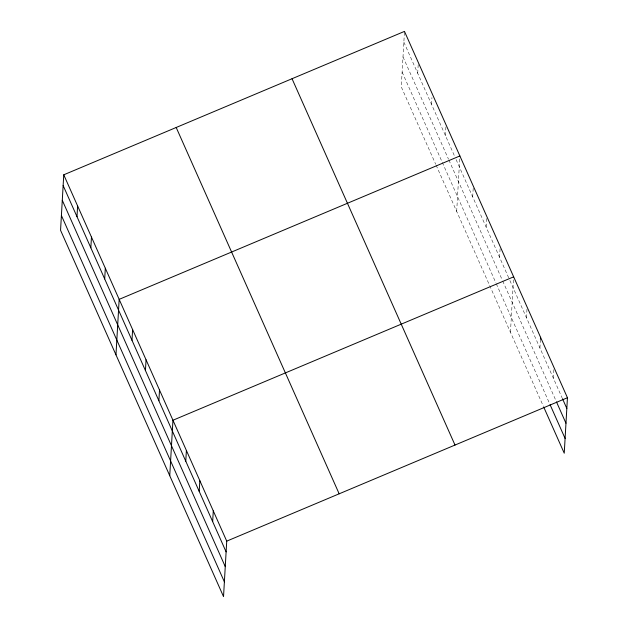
<?xml version="1.0" encoding="UTF-8"?>
<svg xmlns="http://www.w3.org/2000/svg" width="628" height="628" viewBox="0 0 628 628"><rect width="100%" height="100%" fill="white"/><g stroke="black" fill="none" stroke-linecap="round" stroke-linejoin="round"><path stroke-width="0.47" stroke-dasharray="3.14 2.35" d="M404.416 32.373L401.268 86.868L435.706 164.269M417.706 73.264L418.264 63.514M431.554 104.405L431.946 97.576M445.409 135.546L445.974 125.788M456.682 211.416L459.822 156.929M472.703 196.902L473.324 186.178M486.15 227.124L486.716 217.374M499.598 257.347L500.163 247.597M510.462 332.306L513.602 277.819M526.484 317.792L527.049 308.042M539.931 348.014L540.441 339.238M553.378 378.237L553.943 368.487M403.851 42.131L454.515 156.003M456.093 159.567L509.481 279.57M509.881 280.457L562.076 397.791M403.003 56.897L448.518 159.206M448.91 160.093L502.306 280.112M502.698 280.999L556.086 401.002M402.124 72.102L495.892 282.883M496.285 283.77L549.673 403.765M436.099 165.156L543.283 406.088"/><path stroke-width="0.94" d="M63.758 174.804L60.555 230.272L223.529 596.6L226.732 541.132L63.758 174.804L404.471 31.4L567.445 397.728L564.242 453.196L543.683 406.975M76.993 216.668L77.613 205.937M90.84 247.809L91.46 237.078M104.695 278.942L105.316 268.219M115.968 354.82L119.171 299.352L459.877 155.956M131.99 340.305L132.61 329.574M145.437 370.528L146.057 359.797M158.884 400.75L159.504 390.019M169.748 475.71L172.951 420.242L513.657 276.838M185.778 461.195L186.39 450.464M199.217 491.418L199.837 480.687M212.664 521.64L213.285 510.909M540.441 339.238L540.551 337.283M226.732 541.132L567.445 397.728M562.476 398.686L566.825 408.459M556.479 401.889L565.969 423.225M550.065 404.66L565.098 438.438M292.036 78.72L455.01 445.056M176.193 127.476L339.167 493.812M63.138 185.535L226.111 551.863M62.29 200.293L225.256 566.629M61.411 215.506L224.384 581.834"/></g></svg>
